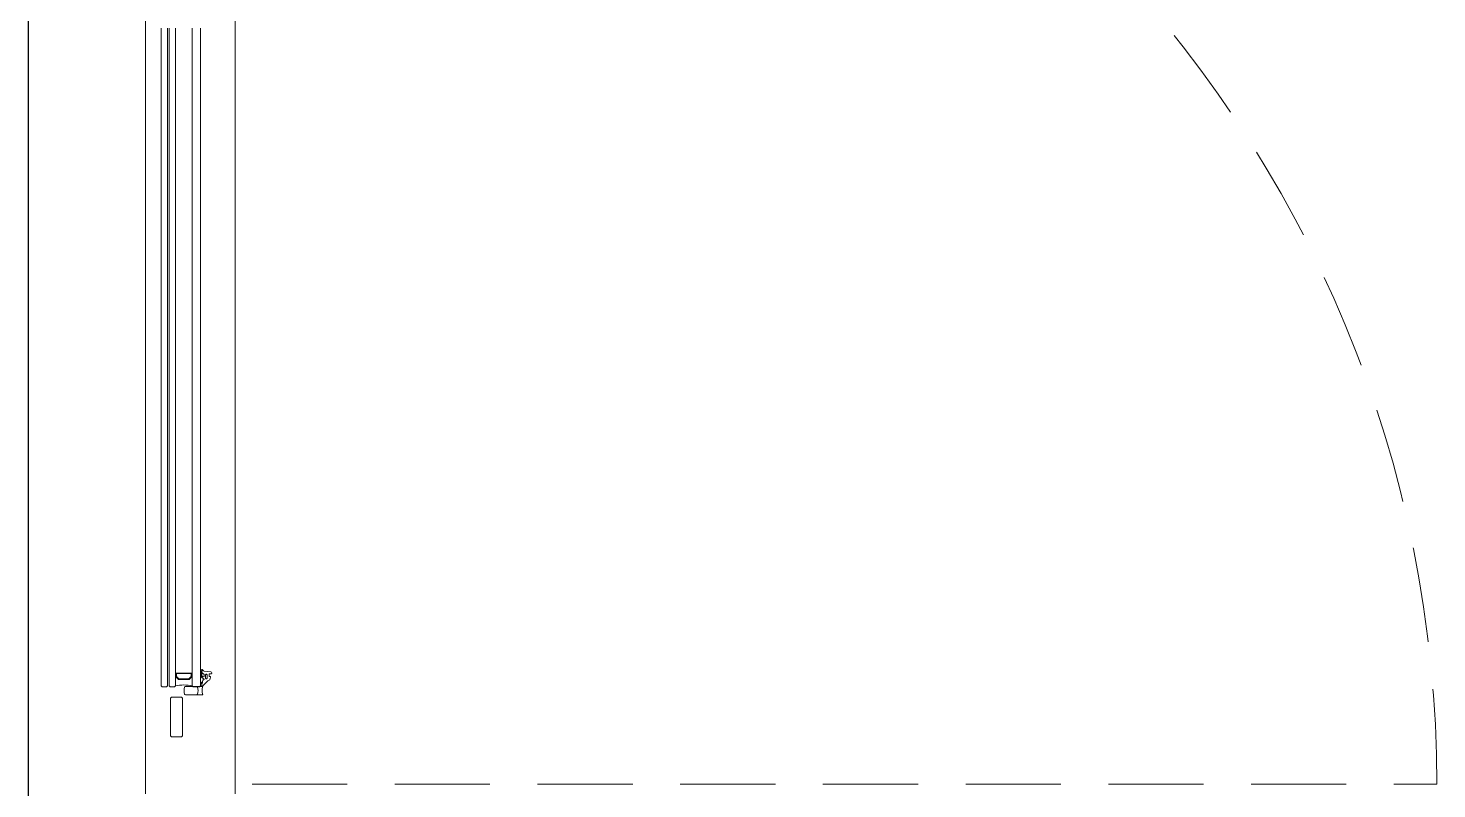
# Model space of a CAD drawing. Header units: millimetres. Extents: x 106699 to 122058, y 158555 to 162844.
# Drawn here: x 116302.6 to 116396.6, y 161746.9 to 161797.7 of the extents above; entities that cross this region are included whole.
import ezdxf

# ---------------------------------------------------------------- set-up
doc = ezdxf.new("R2010")
doc.units = ezdxf.units.MM
doc.linetypes.add('$0$4+1 daire_(K) TİP A - C BLOK$0$4+1 (K) 1$0$3+1 daire1$0$131121 243C_L00F00(plan)$0$HIDDEN2', pattern=[4.7625, 3.175, -1.5875])
doc.layers.add('300_Z4_STR_F03$0$AUDIT_D_220920114151-103', color=251, linetype='Continuous', lineweight=5)
doc.layers.add('S2000-002 Çizgi', color=7, linetype='Continuous')
doc.styles.add('ROMANSTW', font='georgia.ttf')
doc.dimstyles.new('M1', dxfattribs={"dimtxt": 11, "dimasz": 6, "dimexe": 2, "dimexo": 16, "dimgap": 3, "dimtad": 1, "dimdec": 0, "dimzin": 12, "dimdsep": 46, "dimtxsty": 'ROMANSTW', "dimblk": 'ARCHTICK', "dimcen": 0.09, "dimclrd": 251, "dimclre": 251, "dimclrt": 1, "dimadec": 0, "dimazin": 0, "dimtfac": 1, "dimtdec": 0, "dimtix": 1, "dimtmove": 0, "dimatfit": 3, "dimldrblk": 'ARCHTICK', "dimfxl": 1, "dimtolj": 1, "dimtzin": 0, "dimarcsym": 0})

# ---------------------------------------------------------------- blocks, each defined once
blk = doc.blocks.new('_ArchTick')
at = {"color": 0, "linetype": 'ByBlock', "const_width": 0.15}
blk.add_lwpolyline([(-0.5, -0.5), (0.5, 0.5)], dxfattribs=at)
blk = doc.blocks.new('*D395')
at = {"layer": 'Defpoints', "color": 0, "transparency": 16777216}
for p in [(121014.541, 156523.534), (121012.919, 156378.427), (121014.43, 156378.427)]:
    blk.add_point(p, dxfattribs=at)
at = {"layer": 'S2000-002 Çizgi', "color": 251, "lineweight": -2, "transparency": 16777216}
for p, q in [((120998.541, 156523.534), (121010.919, 156523.534)), ((121012.919, 156523.534), (121012.919, 156378.427)), ((120998.43, 156378.427), (121010.919, 156378.427))]:
    blk.add_line(p, q, dxfattribs=at)
at = {"layer": 'S2000-002 Çizgi', "color": 251, "lineweight": -2, "transparency": 16777216, "xscale": 6, "yscale": 6, "zscale": 6}
for p, rotation in [((121012.919, 156523.534), 90), ((121012.919, 156378.427), 270)]:
    blk.add_blockref('_ArchTick', p, dxfattribs=dict(at, rotation=rotation))
at = {"layer": 'S2000-002 Çizgi', "color": 1, "true_color": 0xff0000, "transparency": 16777216, "insert": (121003.024, 156450.98), "char_height": 11, "attachment_point": 5, "rotation": 90, "style": 'ROMANSTW'}
blk.add_mtext('\\A1;145', dxfattribs=at)
blk = doc.blocks.new('A$C247bf20d')
at = {"layer": '300_Z4_STR_F03$0$AUDIT_D_220920114151-103', "color": 251, "lineweight": 9, "true_color": 0x5c5c5c}
for p, q in [((2015, 430.126), (2015, 295.051)), ((2021, 430.126), (2021, 295.051))]:
    blk.add_line(p, q, dxfattribs=at)
at = {"layer": '300_Z4_STR_F03$0$AUDIT_D_220920114151-103', "color": 251, "linetype": '$0$4+1 daire_(K) TİP A - C BLOK$0$4+1 (K) 1$0$3+1 daire1$0$131121 243C_L00F00(plan)$0$HIDDEN2', "lineweight": 9, "ltscale": 2, "true_color": 0x5c5c5c}
blk.add_line((2022.121, 295.692), (2101.186, 295.692), dxfattribs=at)
at = {"layer": '300_Z4_STR_F03$0$AUDIT_D_220920114151-103', "color": 251, "lineweight": 9, "true_color": 0x5c5c5c}
for points in [[(2016.48, 346.158), (2016.48, 302.264), (2016.41, 302.194), (2016.129, 302.194), (2016.059, 302.264), (2016.059, 346.158)], [(2017.007, 346.158), (2017.007, 302.264), (2016.937, 302.194), (2016.656, 302.194), (2016.586, 302.264), (2016.586, 346.158)], [(2018.688, 346.158), (2018.688, 302.264), (2018.618, 302.194), (2018.198, 302.194), (2018.128, 302.264), (2018.128, 346.158)]]:
    blk.add_lwpolyline(points, dxfattribs=at)
for points in [[(2017.042, 303.105), (2017.042, 302.86), (2017.007, 302.86), (2017.007, 303.105)], [(2017.918, 302.684), (2018.093, 302.86), (2018.093, 303.105), (2017.042, 303.105), (2017.042, 302.86), (2017.217, 302.684)], [(2017.903, 302.719), (2018.057, 302.874), (2018.057, 303.07), (2017.076, 303.07), (2017.076, 302.874), (2017.231, 302.72)], [(2018.093, 303.105), (2018.093, 302.86), (2018.128, 302.86), (2018.128, 303.105)], [(2017.486, 301.432), (2017.486, 298.927), (2017.416, 298.856), (2016.75, 298.856), (2016.68, 298.927), (2016.68, 301.432), (2016.75, 301.502), (2017.416, 301.502)]]:
    blk.add_lwpolyline(points, close=True, dxfattribs=at)
blk.add_lwpolyline([(2018.128, 302.86), (2018.093, 302.86), (2017.918, 302.684), (2017.217, 302.684), (2017.042, 302.86), (2017.007, 302.86), (2017.007, 302.264, -0.083618), (2018.128, 302.264), (2018.128, 302.86)], format="xyb", dxfattribs=at)
for points in [[(2019.425, 303.076, -0.414214), (2019.404, 303.055), (2019.278, 303.055, 0.414214), (2019.264, 303.041), (2019.264, 302.874), (2019.314, 302.874, -0.25821), (2019.336, 302.864, -0.25297), (2019.339, 302.84), (2019.292, 302.659, 0.088702), (2018.867, 302.275, -0.714466), (2018.704, 302.331), (2018.704, 302.463, -1), (2018.774, 302.463), (2018.774, 302.379, 0.915196), (2018.791, 302.378), (2018.837, 302.639, -0.363489), (2018.857, 302.656), (2018.879, 302.656, 0.845331), (2018.876, 302.751, -0.362404), (2018.704, 302.957), (2018.704, 303.272, -0.80698), (2018.838, 303.301, 0.26235), (2018.921, 303.24), (2019.376, 303.186, -0.379789), (2019.425, 303.13)], [(2018.921, 302.908, -0.612992), (2018.832, 302.863, -0.239931), (2018.76, 303.004), (2018.76, 303.276, -1), (2018.781, 303.276), (2018.781, 303.25, -0.317837), (2018.767, 303.23), (2018.767, 303.224, 0.317975), (2018.884, 303.059, -0.317975), (2018.921, 303.006), (2018.921, 302.908)], [(2019.124, 302.979, 0.414214), (2019.072, 303.032, 0.414214), (2019.019, 302.979), (2019.019, 302.773, 0.414214), (2019.072, 302.721, 0.414214), (2019.124, 302.773)], [(2017.622, 302.174, 0.148726), (2017.622, 301.701, 0.32701), (2017.67, 301.665), (2018.436, 301.665, 0.326981), (2018.484, 301.701, 0.148707), (2018.484, 302.173, 0.326981), (2018.436, 302.209), (2017.67, 302.209, 0.327043)], [(2018.827, 302.209, 0.16591), (2018.827, 301.665), (2018.436, 301.665, 0.326981), (2018.484, 301.701, 0.148707), (2018.484, 302.173, 0.326981), (2018.436, 302.209)]]:
    blk.add_lwpolyline(points, format="xyb", close=True, dxfattribs=at)
at = {"layer": '300_Z4_STR_F03$0$AUDIT_D_220920114151-103', "color": 251, "linetype": '$0$4+1 daire_(K) TİP A - C BLOK$0$4+1 (K) 1$0$3+1 daire1$0$131121 243C_L00F00(plan)$0$HIDDEN2', "lineweight": 9, "ltscale": 2, "true_color": 0x5c5c5c}
blk.add_arc((2021.186, 295.692), 80, 0, 90.13297, dxfattribs=at)
at = {"layer": 'S2000-002 Çizgi'}
dim = blk.add_linear_dim(base=(2007.178, 291.619), p1=(2008.8, 436.726), p2=(2008.69, 291.619), angle=90, dimstyle='M1', dxfattribs=at)
dim.commit()
dim.dimension.update_dxf_attribs({"geometry": '*D395', "text_midpoint": (1997.283, 364.172), "insert": (-119005.741, -156086.808)})

msp = doc.modelspace()

# ---------------------------------------------------------------- block references
at = {"layer": 'S2000-002 Çizgi'}
msp.add_blockref('A$C247bf20d', (114295.374, 161451.533), dxfattribs=at)

doc.saveas('drawing.dxf')
